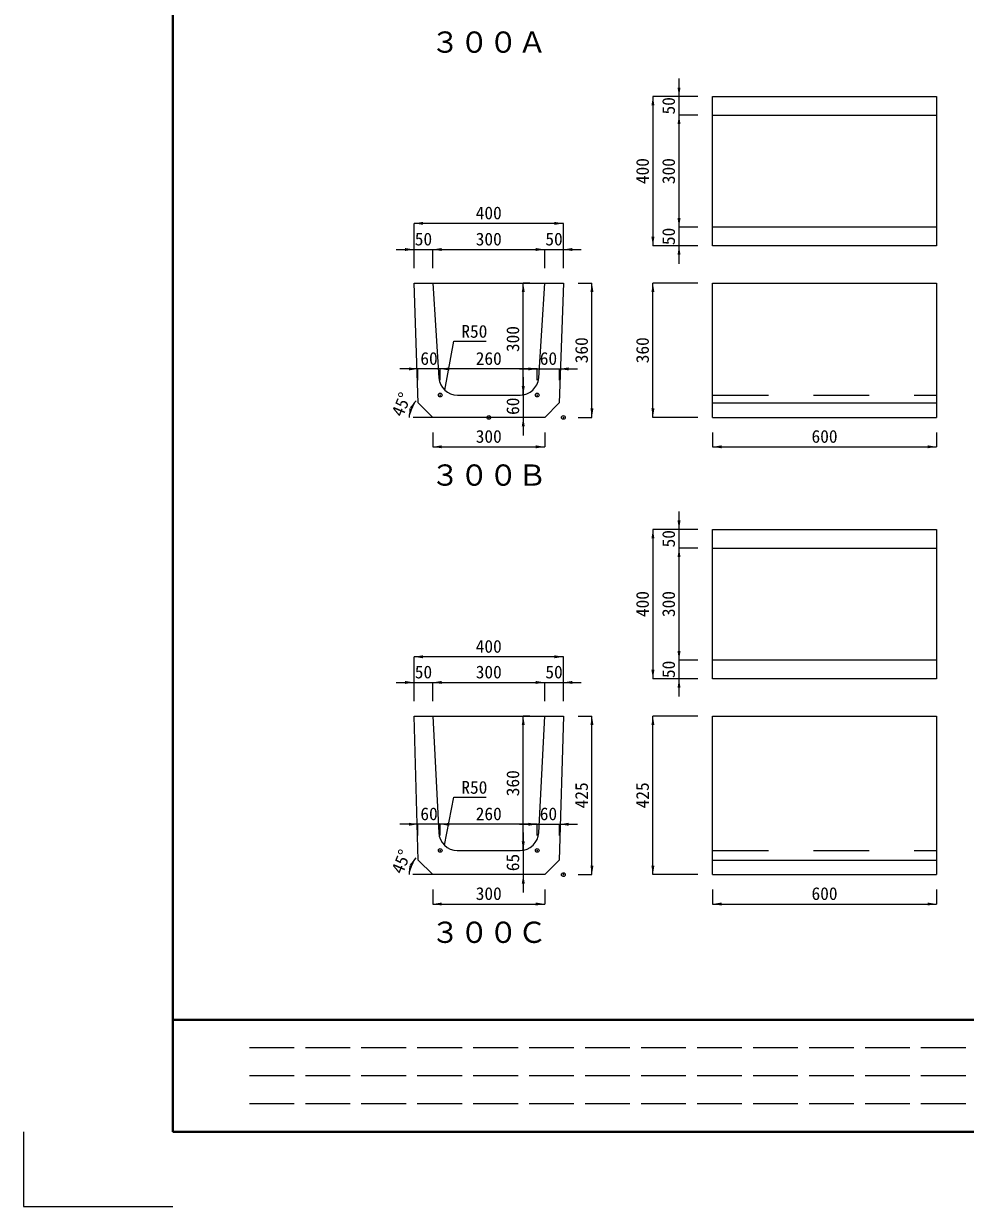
# Model space of a CAD drawing. Units: millimetres at full size, sheet at 1:20. Extents: x 19804 to 37687, y 7081 to 13999.
# Drawn here: x 19804 to 22328, y 7081 to 10250 of the extents above; entities that cross this region are included whole.
import ezdxf
from ezdxf.enums import TextEntityAlignment as Align

# ---------------------------------------------------------------- set-up
doc = ezdxf.new("R2010")
doc.units = ezdxf.units.MM
doc.header["$LTSCALE"] = 20
doc.header["$PDMODE"] = 32
doc.header["$PDSIZE"] = 10
doc.linetypes.add('DASHED', pattern=[7.5, 6, -1.5])
doc.linetypes.add('USER1', pattern=[13.5, 7.5, -6])
for name, color, linetype, lineweight in [('0_2', 7, 'Continuous', 13), ('Defpoints_3', 7, 'Continuous', 13), ('図枠', 7, 'Continuous', 5), ('寸法線', 7, 'Continuous', 13), ('引出線', 4, 'Continuous', 13), ('本体', 2, 'Continuous', 13), ('補助線', 8, 'Continuous', 13)]:
    doc.layers.add(name, color=color, linetype=linetype, lineweight=lineweight)
doc.styles.add('ＭＳ ゴシック', font='')
doc.styles.get('ＭＳ ゴシック').set_extended_font_data('MS Gothic')

# ---------------------------------------------------------------- blocks, each defined once
blk = doc.blocks.new('filled_arrow')
at = {"color": 0, "linetype": 'Continuous', "lineweight": -2}
blk.add_solid([(7.5, 1.25), (0, 0), (7.5, -1.25)], dxfattribs=at)

msp = doc.modelspace()

# ---------------------------------------------------------------- linework, layer by layer
at = {"layer": '0_2'}
for p, q in [((20900.84, 9194.74), (20848.32, 9194.74)), ((20900.84, 7969.74), (20847.02, 7969.74))]:
    msp.add_line(p, q, dxfattribs=at)
at = {"layer": 'Defpoints_3'}
for p, q in [((19804.3, 7281.04), (19804.3, 7081.04)), ((19804.3, 7081.04), (20204.3, 7081.04))]:
    msp.add_line(p, q, dxfattribs=at)
at = {"layer": '図枠', "lineweight": 40}
for p, q in [((20204.3, 7281.04), (20204.3, 12821.04)), ((20204.3, 7581.04), (28004.3, 7581.04)), ((20204.3, 7281.04), (28004.3, 7281.04))]:
    msp.add_line(p, q, dxfattribs=at)
at = {"layer": '図枠', "linetype": 'DASHED', "lineweight": 9}
for p, q in [((23529.3, 7506.04), (20404.3, 7506.04)), ((23529.3, 7431.04), (20404.3, 7431.04)), ((23529.3, 7356.04), (20404.3, 7356.04))]:
    msp.add_line(p, q, dxfattribs=at)
at = {"layer": '寸法線'}
for p, q in [((21560.85, 9956.74), (21560.85, 10102.74)), ((21490.85, 10054.74), (21490.85, 9654.74)), ((21610.84, 10054.74), (21490.85, 10054.74)), ((21610.84, 10054.74), (21560.85, 10054.74)), ((21560.85, 9704.74), (21560.85, 10004.74)), ((21610.84, 10004.74), (21560.85, 10004.74)), ((21610.84, 10004.74), (21560.85, 10004.74)), ((21560.85, 9606.74), (21560.85, 9752.74)), ((21250.84, 9714.72), (20850.84, 9714.72)), ((20850.84, 9594.74), (20850.84, 9714.72)), ((21250.84, 9594.74), (21250.84, 9714.72)), ((21610.84, 9704.74), (21560.85, 9704.74)), ((21610.84, 9704.74), (21560.85, 9704.74)), ((20802.84, 9644.72), (20948.84, 9644.72)), ((20850.84, 9594.74), (20850.84, 9644.72)), ((20900.84, 9594.74), (20900.84, 9644.72)), ((20900.84, 9644.72), (21200.84, 9644.72)), ((20900.84, 9594.74), (20900.84, 9644.72)), ((21152.84, 9644.72), (21298.84, 9644.72)), ((21200.84, 9594.74), (21200.84, 9644.72)), ((21200.84, 9594.74), (21200.84, 9644.72)), ((21250.84, 9594.74), (21250.84, 9644.72)), ((21610.84, 9654.74), (21490.85, 9654.74)), ((21610.84, 9654.74), (21560.85, 9654.74)), ((21143.34, 9254.74), (21143.34, 9554.74)), ((21160.84, 9554.74), (21143.34, 9554.74)), ((21290.84, 9554.74), (21327.46, 9554.74)), ((21327.46, 9194.74), (21327.46, 9554.74)), ((21490.85, 9194.74), (21490.85, 9554.74)), ((21610.84, 9554.74), (21490.85, 9554.74)), ((20968.84, 9324.74), (20812.84, 9324.74)), ((20860.84, 9294.74), (20860.84, 9324.74)), ((21180.84, 9324.74), (20920.84, 9324.74)), ((20920.84, 9294.74), (20920.84, 9324.74)), ((20920.84, 9294.74), (20920.84, 9324.74)), ((21132.84, 9324.74), (21288.84, 9324.74)), ((21180.84, 9294.74), (21180.84, 9324.74)), ((21180.84, 9294.74), (21180.84, 9324.74)), ((21240.84, 9294.74), (21240.84, 9324.74)), ((21143.34, 9302.74), (21143.34, 9146.74)), ((21143.34, 9254.74), (21140.84, 9254.74)), ((21143.34, 9254.74), (21140.84, 9254.74)), ((21160.84, 9194.74), (21143.34, 9194.74)), ((21290.84, 9194.74), (21327.46, 9194.74)), ((21610.84, 9194.74), (21490.85, 9194.74)), ((20900.84, 9154.74), (20900.84, 9116.02)), ((21200.84, 9154.74), (21200.84, 9116.02)), ((21650.84, 9154.74), (21650.84, 9116.02)), ((22250.84, 9154.74), (22250.84, 9116.02)), ((20900.84, 9116.02), (21200.84, 9116.02)), ((21650.84, 9116.02), (22250.84, 9116.02)), ((21560.85, 8796.74), (21560.85, 8942.74)), ((21490.85, 8894.74), (21490.85, 8494.74)), ((21610.84, 8894.74), (21490.85, 8894.74)), ((21610.84, 8894.74), (21560.85, 8894.74)), ((21560.85, 8544.74), (21560.85, 8844.74)), ((21610.84, 8844.74), (21560.85, 8844.74)), ((21610.84, 8844.74), (21560.85, 8844.74)), ((21560.85, 8446.74), (21560.85, 8592.74)), ((21250.84, 8553.47), (20850.84, 8553.47)), ((20850.84, 8450.99), (20850.84, 8553.47)), ((21250.84, 8434.74), (21250.84, 8553.47)), ((21610.84, 8544.74), (21560.85, 8544.74)), ((21610.84, 8544.74), (21560.85, 8544.74)), ((21610.84, 8494.74), (21490.85, 8494.74)), ((21610.84, 8494.74), (21560.85, 8494.74)), ((20802.84, 8484.72), (20948.84, 8484.72)), ((20850.84, 8434.74), (20850.84, 8484.72)), ((20900.84, 8434.74), (20900.84, 8484.72)), ((20900.84, 8484.72), (21200.84, 8484.72)), ((20900.84, 8434.74), (20900.84, 8484.72)), ((21152.84, 8484.72), (21298.84, 8484.72)), ((21200.84, 8434.74), (21200.84, 8484.72)), ((21200.84, 8434.74), (21200.84, 8484.72)), ((21250.84, 8434.74), (21250.84, 8484.72)), ((21143.34, 8034.74), (21143.34, 8394.74)), ((21160.84, 8394.74), (21143.34, 8394.74)), ((21290.84, 8394.74), (21327.46, 8394.74)), ((21327.46, 7969.74), (21327.46, 8394.74)), ((21490.85, 7969.74), (21490.85, 8394.74)), ((21610.84, 8394.74), (21490.85, 8394.74)), ((20968.84, 8104.74), (20812.84, 8104.74)), ((20860.84, 8074.74), (20860.84, 8104.74)), ((21180.84, 8104.74), (20920.84, 8104.74)), ((20920.84, 8074.74), (20920.84, 8104.74)), ((20920.84, 8074.74), (20920.84, 8104.74)), ((21132.84, 8104.74), (21288.84, 8104.74)), ((21143.34, 8082.74), (21143.34, 7921.74)), ((21180.84, 8074.74), (21180.84, 8104.74)), ((21180.84, 8074.74), (21180.84, 8104.74)), ((21240.84, 8074.74), (21240.84, 8104.74)), ((21143.34, 8034.74), (21140.84, 8034.74)), ((21143.34, 8034.74), (21140.84, 8034.74)), ((21160.84, 7969.74), (21143.34, 7969.74)), ((21290.84, 7969.74), (21327.46, 7969.74)), ((21610.84, 7969.74), (21490.85, 7969.74)), ((20900.84, 7929.74), (20900.84, 7891.02)), ((21200.84, 7929.74), (21200.84, 7891.02)), ((21650.84, 7929.74), (21650.84, 7891.02)), ((22250.84, 7929.74), (22250.84, 7891.02)), ((20900.84, 7891.02), (21200.84, 7891.02)), ((21650.84, 7891.02), (22250.84, 7891.02))]:
    msp.add_line(p, q, dxfattribs=at)
for centre, radius in [((20900.84, 9194.74), 63.15), ((20900.84, 7969.74), 63.69)]:
    msp.add_arc(centre, radius, 135, 180, dxfattribs=at)
at = {"layer": '引出線'}
for points in [[(20932.99, 9267.94), (20957.36, 9399.26), (21043.51, 9399.26)], [(20932.17, 8048.5), (20957.36, 8177.52), (21043.51, 8177.52)]]:
    msp.add_lwpolyline(points, dxfattribs=at)
at = {"layer": '本体'}
for p, q in [((21650.84, 9654.74), (21650.84, 10054.74)), ((21650.84, 10054.74), (22250.84, 10054.74)), ((22250.84, 10054.74), (22250.84, 9654.74)), ((21650.84, 10004.74), (22250.84, 10004.74)), ((22250.84, 9704.74), (21650.84, 9704.74)), ((22250.84, 9654.74), (21650.84, 9654.74)), ((20850.84, 9554.74), (20900.84, 9554.74)), ((20861.71, 9233.87), (20850.84, 9554.74)), ((20900.84, 9554.74), (20917.02, 9300.58)), ((21184.66, 9300.58), (21200.84, 9554.74)), ((21200.84, 9554.74), (21250.84, 9554.74)), ((21250.84, 9554.74), (21239.97, 9233.87)), ((21650.84, 9194.74), (21650.84, 9554.74)), ((21650.84, 9554.74), (22250.84, 9554.74)), ((22250.84, 9554.74), (22250.84, 9194.74)), ((20966.84, 9254.74), (21134.83, 9254.74)), ((20900.84, 9194.74), (20861.71, 9233.87)), ((21200.84, 9194.74), (21239.97, 9233.87)), ((21650.84, 9233.87), (22250.84, 9233.87)), ((21200.84, 9194.74), (20900.84, 9194.74)), ((21650.84, 9194.74), (22250.84, 9194.74)), ((21650.84, 8494.74), (21650.84, 8894.74)), ((21650.84, 8894.74), (22250.84, 8894.74)), ((22250.84, 8894.74), (22250.84, 8494.74)), ((21650.84, 8844.74), (22250.84, 8844.74)), ((22250.84, 8544.74), (21650.84, 8544.74)), ((22250.84, 8494.74), (21650.84, 8494.74)), ((20850.84, 8394.74), (20900.84, 8394.74)), ((20861.71, 8008.87), (20850.84, 8394.74)), ((20900.84, 8394.74), (20916.68, 8082.2)), ((21184.99, 8082.2), (21200.84, 8394.74)), ((21200.84, 8394.74), (21250.84, 8394.74)), ((21250.84, 8394.74), (21239.97, 8008.87)), ((21650.84, 7969.74), (21650.84, 8394.74)), ((21650.84, 8394.74), (22250.84, 8394.74)), ((22250.84, 8394.74), (22250.84, 7969.74)), ((20966.62, 8034.74), (21135.06, 8034.74)), ((20900.84, 7969.74), (20861.71, 8008.87)), ((21200.84, 7969.74), (21239.97, 8008.87)), ((21650.84, 8008.87), (22250.84, 8008.87)), ((21200.84, 7969.74), (20900.84, 7969.74)), ((21650.84, 7969.74), (22250.84, 7969.74))]:
    msp.add_line(p, q, dxfattribs=at)
at = {"layer": '本体', "linetype": 'USER1', "lineweight": 9}
for p, q in [((21650.84, 9254.74), (22250.84, 9254.74)), ((21650.84, 8034.74), (22250.84, 8034.74))]:
    msp.add_line(p, q, dxfattribs=at)
at = {"layer": '本体'}
for centre, start, end in [((20966.84, 9304.74), 184.76364, 270), ((21134.83, 9304.74), 270, 355.23636), ((20966.62, 8084.74), 182.90211, 270), ((21135.06, 8084.74), 270, 357.09789)]:
    msp.add_arc(centre, 50, start, end, dxfattribs=at)
at = {"layer": '補助線'}
for p, q in [((20850.84, 9554.74), (21250.84, 9554.74)), ((20850.84, 8394.74), (21250.84, 8394.74))]:
    msp.add_line(p, q, dxfattribs=at)
for p in [(20920.84, 9254.74), (21180.84, 9254.74), (21050.84, 9194.74), (21250.84, 9194.74), (20920.84, 8034.74), (21180.84, 8034.74), (21250.84, 7969.74)]:
    msp.add_point(p, dxfattribs=at)

# ---------------------------------------------------------------- block references
at = {"layer": '寸法線', "xscale": 3.2, "yscale": 3.2}
for p, rotation in [((21560.85, 10054.74), 90), ((21490.85, 10054.74), 270), ((21560.85, 10004.74), 270), ((21560.85, 10004.74), 270), ((21560.85, 9704.74), 90), ((21560.85, 9704.74), 90), ((21250.84, 9714.72), 180), ((21490.85, 9654.74), 90), ((20850.84, 9644.72), 180), ((21200.84, 9644.72), 180), ((21200.84, 9644.72), 180), ((21560.85, 9654.74), 270), ((21143.34, 9554.74), 270), ((21327.46, 9554.74), 270), ((21490.85, 9554.74), 270), ((20860.84, 9324.74), 180), ((21180.84, 9324.74), 180), ((21180.84, 9324.74), 180), ((21143.34, 9254.74), 90), ((21143.34, 9254.74), 90), ((20856.19, 9239.39), 235.9), ((20837.69, 9194.74), 79.1), ((21143.34, 9194.74), 270), ((21327.46, 9194.74), 90), ((21490.85, 9194.74), 90), ((21200.84, 9116.02), 180), ((22250.84, 9116.02), 180), ((21560.85, 8894.74), 90), ((21490.85, 8894.74), 270), ((21560.85, 8844.74), 270), ((21560.85, 8844.74), 270), ((21250.84, 8553.47), 180), ((21560.85, 8544.74), 90), ((21560.85, 8544.74), 90), ((21490.85, 8494.74), 90), ((21560.85, 8494.74), 270), ((20850.84, 8484.72), 180), ((21200.84, 8484.72), 180), ((21200.84, 8484.72), 180), ((21143.34, 8394.74), 270), ((21327.46, 8394.74), 270), ((21490.85, 8394.74), 270), ((20860.84, 8104.74), 180), ((21180.84, 8104.74), 180), ((21180.84, 8104.74), 180), ((21143.34, 8034.74), 90), ((21143.34, 8034.74), 90), ((20855.8, 8014.77), 235.8), ((20837.15, 7969.74), 79.2), ((21327.46, 7969.74), 90), ((21490.85, 7969.74), 90), ((21143.34, 7969.74), 270), ((21200.84, 7891.02), 180), ((22250.84, 7891.02), 180)]:
    msp.add_blockref('filled_arrow', p, dxfattribs=dict(at, rotation=rotation))
for p in [(20850.84, 9714.72), (20900.84, 9644.72), (20900.84, 9644.72), (21250.84, 9644.72), (20920.84, 9324.74), (20920.84, 9324.74), (21240.84, 9324.74), (20900.84, 9116.02), (21650.84, 9116.02), (20850.84, 8553.47), (20900.84, 8484.72), (20900.84, 8484.72), (21250.84, 8484.72), (20920.84, 8104.74), (20920.84, 8104.74), (21240.84, 8104.74), (20900.84, 7891.02), (21650.84, 7891.02)]:
    msp.add_blockref('filled_arrow', p, dxfattribs=at)
at = {"layer": '引出線', "xscale": 0.16, "yscale": 0.16}
for p, rotation in [((20932.99, 9267.94), 79.5), ((20932.17, 8048.5), 79)]:
    msp.add_blockref('filled_arrow', p, dxfattribs=dict(at, rotation=rotation))

# ---------------------------------------------------------------- texts
at = {"layer": '0_2', "style": 'ＭＳ ゴシック'}
for s, p in [('３００Ａ', (21050.84, 10200.32)), ('３００Ｂ', (21050.84, 9040.32)), ('３００Ｃ', (21050.84, 7815.32))]:
    msp.add_text(s, height=56.96, dxfattribs=at).set_placement(p, align=Align.MIDDLE_CENTER)
at = {"layer": '寸法線', "style": 'ＭＳ ゴシック'}
for s, rotation, p in [('50', 90, (21532.85, 10029.74)), ('400', 90, (21462.85, 9854.74)), ('300', 90, (21532.85, 9854.74)), ('50', 90, (21532.85, 9679.74)), ('300', 90, (21115.34, 9404.74)), ('360', 90, (21299.46, 9374.74)), ('360', 90, (21462.85, 9374.74)), ('45°', 67.5, (20816.63, 9229.62)), ('60', 90, (21115.34, 9224.74)), ('50', 90, (21532.85, 8869.74)), ('400', 90, (21462.85, 8694.74)), ('300', 90, (21532.85, 8694.74)), ('50', 90, (21532.85, 8519.74)), ('360', 90, (21115.34, 8214.74)), ('425', 90, (21299.46, 8182.24)), ('425', 90, (21462.85, 8182.24)), ('45°', 67.5, (20816.13, 8004.82)), ('65', 90, (21115.34, 8002.24))]:
    msp.add_text(s, height=34.18, rotation=rotation, dxfattribs=at).set_placement(p, align=Align.MIDDLE_CENTER)
for s, p in [('400', (21050.84, 9742.72)), ('50', (20875.84, 9672.72)), ('300', (21050.84, 9672.72)), ('50', (21225.84, 9672.72)), ('60', (20890.84, 9352.74)), ('260', (21050.84, 9352.74)), ('60', (21210.84, 9352.74)), ('300', (21050.84, 9144.02)), ('600', (21950.84, 9144.02)), ('400', (21050.84, 8581.47)), ('50', (20875.84, 8512.72)), ('300', (21050.84, 8512.72)), ('50', (21225.84, 8512.72)), ('60', (20890.84, 8132.74)), ('260', (21050.84, 8132.74)), ('60', (21210.84, 8132.74)), ('300', (21050.84, 7919.02)), ('600', (21950.84, 7919.02))]:
    msp.add_text(s, height=34.18, dxfattribs=at).set_placement(p, align=Align.MIDDLE_CENTER)
at = {"layer": '引出線', "style": 'ＭＳ ゴシック'}
for p in [(20977.36, 9442.46), (20977.36, 8220.72)]:
    msp.add_text('R50', height=34.18, dxfattribs=at).set_placement(p, align=Align.TOP_LEFT)

doc.saveas('drawing.dxf')
